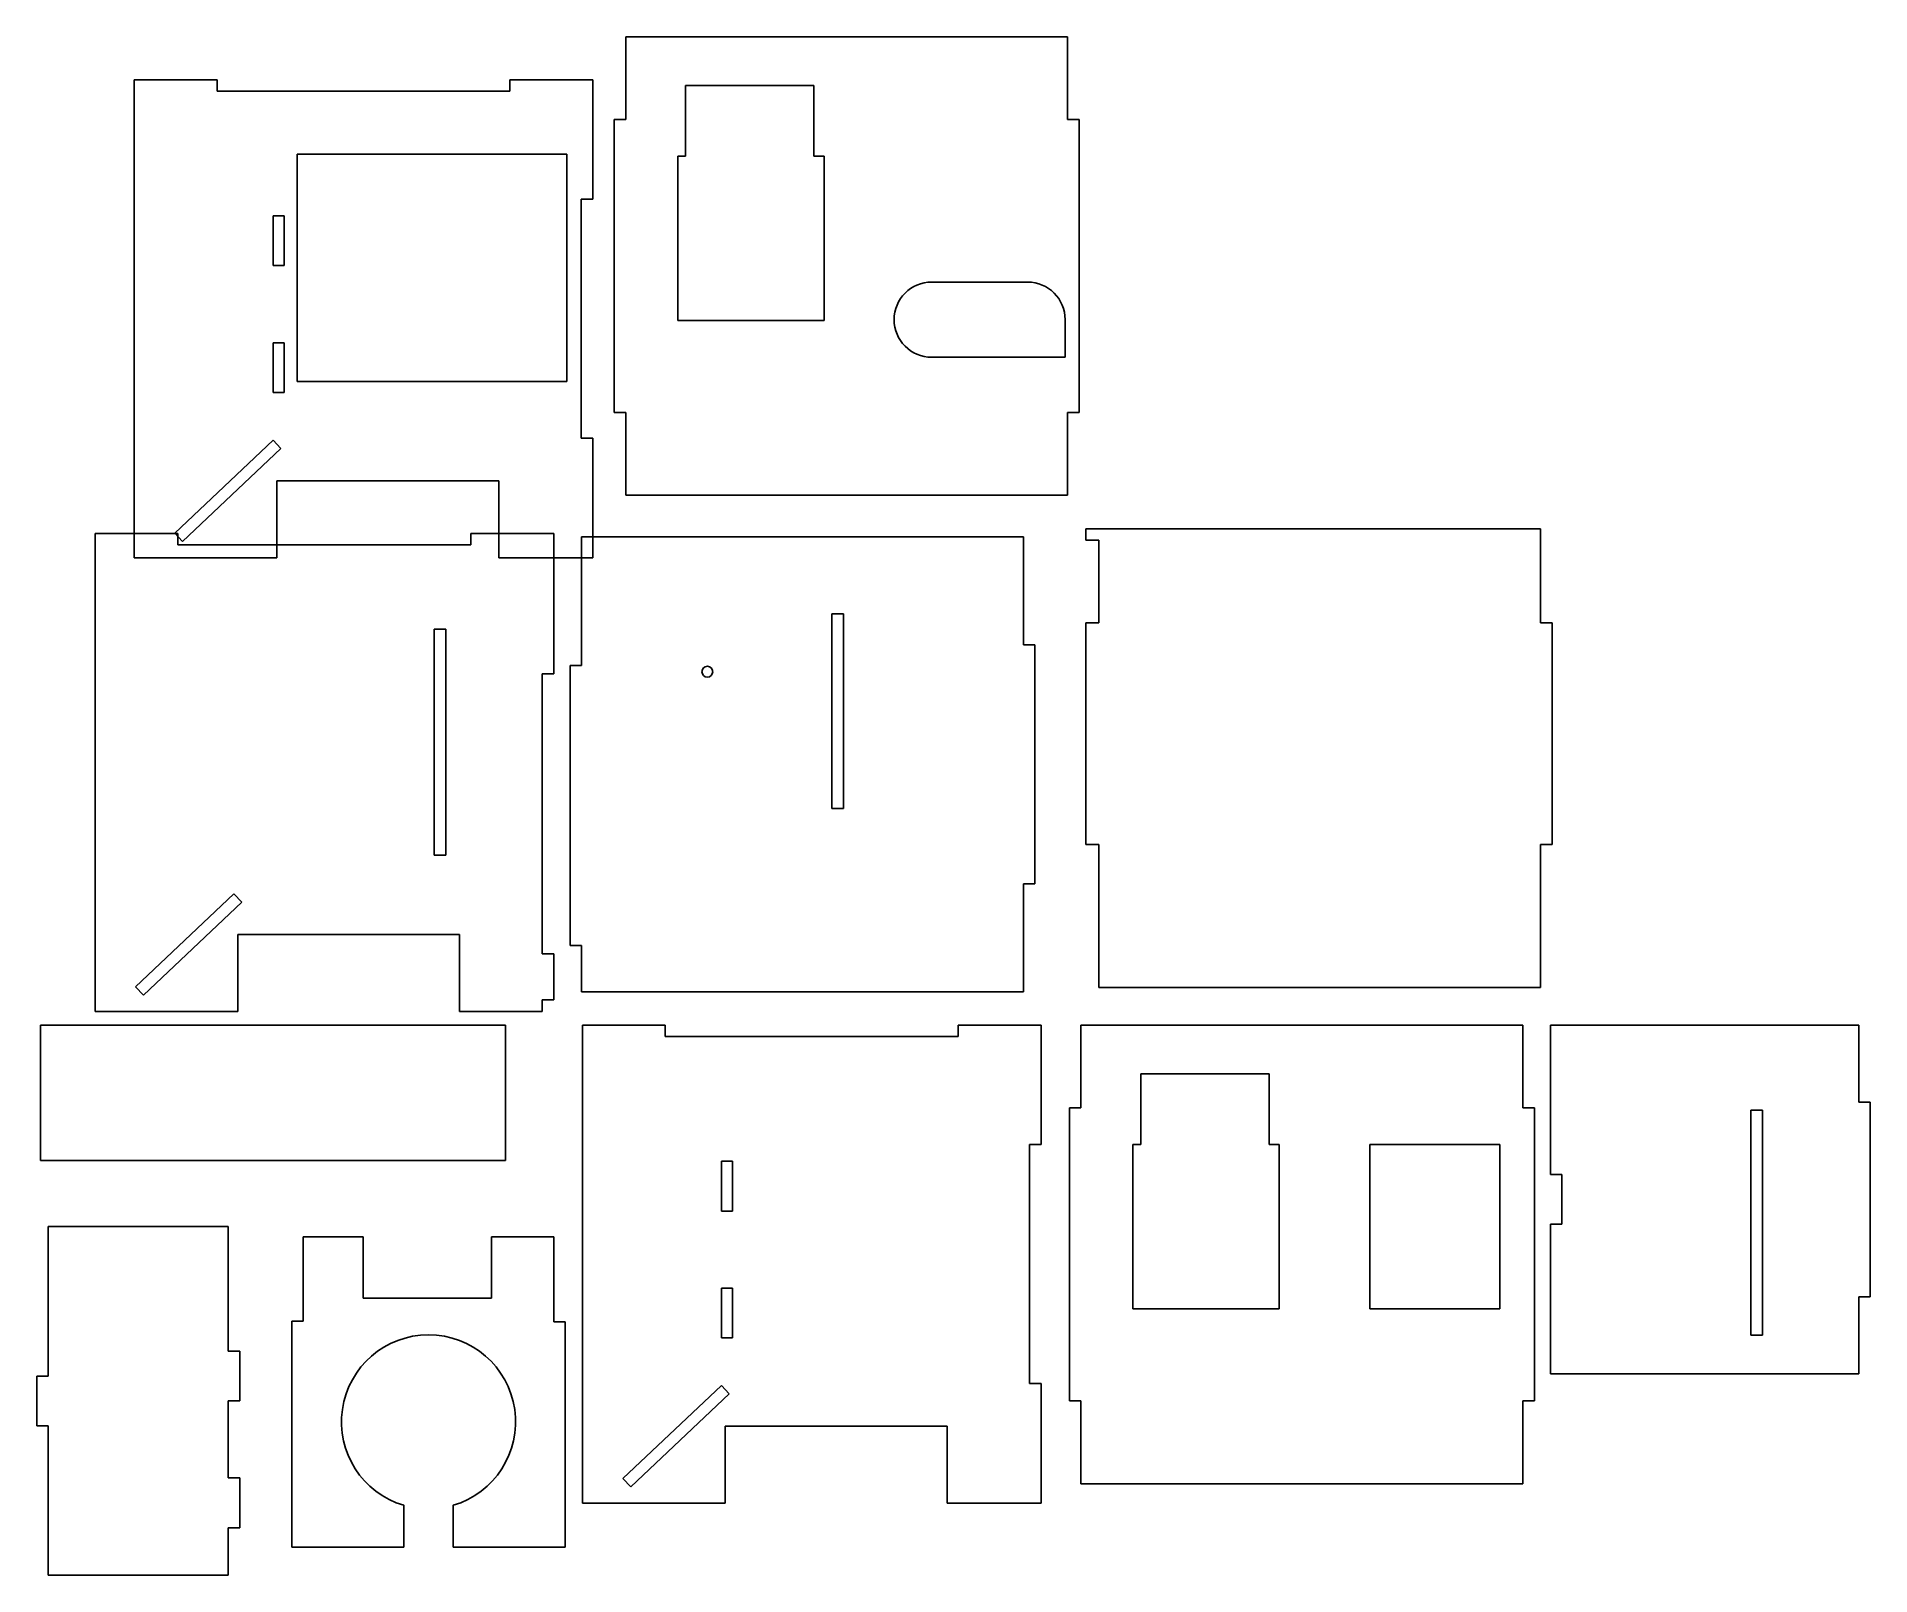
# Model space of a CAD drawing. Header units: millimetres. Extents: x -3 to 473, y 0 to 399.
import ezdxf

# ---------------------------------------------------------------- set-up
doc = ezdxf.new("R2010")
doc.units = ezdxf.units.MM
doc.layers.add('hopper', color=3, linetype='Continuous')
doc.layers.add('outtercase', color=5, linetype='Continuous')

msp = doc.modelspace()

# ---------------------------------------------------------------- linework, layer by layer
at = {"layer": 'hopper', "color": 1}
for p, q in [((269.34, 271.66), (387.34, 271.66)), ((269.34, 268.66), (269.34, 271.66)), ((387.34, 247.24), (387.34, 271.66)), ((33.67, 270.44), (12.17, 270.44)), ((12.17, 270.44), (12.17, 146.34)), ((33.67, 267.44), (33.67, 270.44)), ((109.71, 267.44), (33.67, 267.44)), ((131.21, 270.44), (109.71, 270.44)), ((109.71, 270.44), (109.71, 267.44)), ((131.21, 234.01), (131.21, 270.44)), ((138.43, 269.59), (138.43, 236.15)), ((138.43, 269.59), (253.12, 269.59)), ((253.12, 241.56), (253.12, 269.59)), ((269.34, 268.66), (272.65, 268.66)), ((272.65, 268.66), (272.65, 247.24)), ((203.43, 249.59), (206.43, 249.59)), ((203.43, 199.05), (203.43, 249.59)), ((206.43, 249.59), (206.43, 199.05)), ((100.21, 245.56), (103.21, 245.56)), ((100.21, 186.9), (100.21, 245.56)), ((103.21, 245.56), (103.21, 186.9)), ((272.65, 247.24), (269.34, 247.24)), ((269.34, 189.68), (269.34, 247.24)), ((390.34, 247.24), (387.34, 247.24)), ((390.34, 189.68), (390.34, 247.24)), ((253.12, 241.56), (256.12, 241.56)), ((256.12, 241.56), (256.12, 179.51)), ((128.21, 161.34), (128.21, 234.01)), ((128.21, 234.01), (131.21, 234.01)), ((135.43, 163.49), (135.43, 236.15)), ((138.43, 236.15), (135.43, 236.15)), ((206.43, 199.05), (203.43, 199.05)), ((103.21, 186.9), (100.21, 186.9)), ((269.34, 189.68), (272.65, 189.68)), ((272.65, 189.68), (272.65, 152.62)), ((387.34, 189.68), (390.34, 189.68)), ((387.34, 152.62), (387.34, 189.68)), ((22.68, 152.77), (48.21, 176.9)), ((48.21, 176.9), (50.27, 174.72)), ((253.12, 151.49), (253.12, 179.51)), ((256.12, 179.51), (253.12, 179.51)), ((50.27, 174.72), (24.75, 150.59)), ((106.79, 166.34), (49.23, 166.34)), ((49.23, 166.34), (49.23, 146.34)), ((106.79, 146.34), (106.79, 166.34)), ((135.43, 163.49), (138.43, 163.49)), ((138.43, 163.49), (138.43, 151.49)), ((131.21, 161.34), (128.21, 161.34)), ((131.21, 149.34), (131.21, 161.34)), ((24.75, 150.59), (22.68, 152.77)), ((387.34, 152.62), (272.65, 152.62)), ((131.21, 149.34), (128.21, 149.34)), ((128.21, 149.34), (128.21, 146.34)), ((138.43, 151.49), (253.12, 151.49)), ((-1.98, 142.83), (118.71, 142.83)), ((-1.98, 107.71), (-1.98, 142.83)), ((49.23, 146.34), (12.17, 146.34)), ((128.21, 146.34), (106.79, 146.34)), ((118.71, 107.71), (118.71, 142.83)), ((389.94, 104.01), (389.94, 142.83)), ((469.94, 142.83), (389.94, 142.83)), ((469.94, 142.83), (469.94, 122.83)), ((441.94, 120.74), (444.94, 120.74)), ((441.94, 62.3), (441.94, 120.74)), ((444.94, 120.74), (444.94, 62.3)), ((472.94, 122.83), (469.94, 122.83)), ((472.94, 122.83), (472.94, 72.3)), ((118.71, 107.71), (-1.98, 107.71)), ((389.94, 104.01), (392.83, 104.01)), ((392.83, 104.01), (392.83, 91.11)), ((0, 51.72), (0, 90.54)), ((0, 90.54), (46.69, 90.54)), ((46.69, 58.17), (46.69, 90.54)), ((392.83, 91.11), (389.94, 91.11)), ((389.94, 52.3), (389.94, 91.11)), ((66.21, 87.88), (66.21, 65.99)), ((81.73, 87.88), (66.21, 87.88)), ((81.73, 71.98), (81.73, 87.88)), ((131.21, 87.88), (115.07, 87.88)), ((115.07, 87.88), (115.07, 71.98)), ((131.21, 65.79), (131.21, 87.88)), ((115.07, 71.98), (81.73, 71.98)), ((469.94, 72.3), (469.94, 52.3)), ((472.94, 72.3), (469.94, 72.3)), ((63.21, 65.99), (63.21, 7.34)), ((66.21, 65.99), (63.21, 65.99)), ((134.21, 65.79), (131.21, 65.79)), ((134.21, 65.79), (134.21, 7.34)), ((444.94, 62.3), (441.94, 62.3)), ((49.69, 58.17), (46.69, 58.17)), ((49.69, 45.27), (49.69, 58.17)), ((-3, 38.82), (-3, 51.72)), ((-3, 51.72), (0, 51.72)), ((469.94, 52.3), (389.94, 52.3)), ((46.69, 25.27), (46.69, 45.27)), ((49.69, 45.27), (46.69, 45.27)), ((0, 38.82), (-3, 38.82)), ((0, 0), (0, 38.82)), ((49.69, 25.27), (46.69, 25.27)), ((49.69, 12.37), (49.69, 25.27)), ((92.31, 7.34), (92.31, 18.17)), ((105.11, 18.17), (105.11, 7.34)), ((46.69, 0), (46.69, 12.37)), ((49.69, 12.37), (46.69, 12.37)), ((63.21, 7.34), (92.31, 7.34)), ((105.11, 7.34), (134.21, 7.34)), ((46.69, 0), (0, 0))]:
    msp.add_line(p, q, dxfattribs=at)
msp.add_circle((171.08, 234.55), 1.4, dxfattribs=at)
msp.add_arc((98.71, 39.84), 22.59, 286.4548, 253.5452, dxfattribs=at)
at = {"layer": 'outtercase', "color": 1}
for p, q in [((149.89, 399.38), (264.58, 399.38)), ((149.89, 399.38), (149.89, 377.88)), ((264.58, 377.88), (264.58, 399.38)), ((43.81, 388.22, 200), (22.31, 388.22, 200)), ((22.31, 388.22, 200), (22.31, 264.12, 200)), ((43.81, 385.22, 200), (43.81, 388.22, 200)), ((141.35, 388.22, 200), (119.85, 388.22, 200)), ((119.85, 388.22, 200), (119.85, 385.22, 200)), ((141.35, 388.22, 200), (141.35, 357.2, 200)), ((165.41, 368.38), (165.41, 386.74)), ((165.41, 386.74), (198.75, 386.74)), ((198.75, 386.74), (198.75, 368.38)), ((119.85, 385.22, 200), (43.81, 385.22, 200)), ((146.89, 377.88), (146.89, 301.84)), ((149.89, 377.88), (146.89, 377.88)), ((267.58, 377.88), (264.58, 377.88)), ((267.58, 377.88), (267.58, 301.84)), ((64.58, 309.85, 200), (64.58, 368.85, 200)), ((64.58, 368.85, 200), (134.58, 368.85, 200)), ((134.58, 368.85, 200), (134.58, 309.85, 200)), ((163.39, 368.38), (165.41, 368.38)), ((163.39, 325.68), (163.39, 368.38)), ((198.75, 368.38), (201.39, 368.38)), ((201.39, 325.68), (201.39, 368.38)), ((138.35, 357.2, 200), (141.35, 357.2, 200)), ((138.35, 295.15, 200), (138.35, 357.2, 200)), ((58.35, 352.85, 200), (61.25, 352.85, 200)), ((58.35, 339.95, 200), (58.35, 352.85, 200)), ((61.25, 352.85, 200), (61.25, 339.95, 200)), ((61.25, 339.95, 200), (58.35, 339.95, 200)), ((229.29, 335.68), (254.19, 335.68)), ((201.39, 325.68), (163.39, 325.68)), ((263.94, 325.93), (263.94, 316.18)), ((58.35, 319.95, 200), (61.25, 319.95, 200)), ((58.35, 307.05, 200), (58.35, 319.95, 200)), ((61.25, 319.95, 200), (61.25, 307.05, 200)), ((263.94, 316.18), (229.29, 316.18)), ((134.58, 309.85, 200), (64.58, 309.85, 200)), ((61.25, 307.05, 200), (58.35, 307.05, 200)), ((146.89, 301.84), (149.89, 301.84)), ((149.89, 301.84), (149.89, 280.34)), ((264.58, 301.84), (267.58, 301.84)), ((264.58, 280.34), (264.58, 301.84)), ((141.35, 295.15, 200), (138.35, 295.15, 200)), ((141.35, 295.15, 200), (141.35, 264.12, 200)), ((32.83, 270.55, 200), (58.35, 294.68, 200)), ((60.41, 292.5, 200), (34.89, 268.37, 200)), ((58.35, 294.68, 200), (60.41, 292.5, 200)), ((59.37, 284.12, 200), (116.93, 284.12, 200)), ((59.37, 264.12, 200), (59.37, 284.12, 200)), ((116.93, 264.12, 200), (116.93, 284.12, 200)), ((149.89, 280.34), (264.58, 280.34)), ((34.89, 268.37, 200), (32.83, 270.55, 200)), ((22.31, 264.12, 200), (59.37, 264.12, 200)), ((116.93, 264.12, 200), (141.35, 264.12, 200)), ((160.17, 142.83), (138.67, 142.83)), ((138.67, 142.83), (138.67, 18.73)), ((160.17, 139.83), (160.17, 142.83)), ((257.71, 142.83), (236.2, 142.83)), ((236.2, 142.83), (236.2, 139.83)), ((257.71, 142.83), (257.71, 111.81)), ((268.04, 142.83), (268.04, 121.33)), ((268.04, 142.83), (382.74, 142.83)), ((382.74, 121.33), (382.74, 142.83)), ((236.2, 139.83), (160.17, 139.83)), ((283.57, 111.83), (283.57, 130.19)), ((283.57, 130.19), (316.9, 130.19)), ((316.9, 130.19), (316.9, 111.83)), ((265.04, 121.33), (265.04, 45.3)), ((268.04, 121.33), (265.04, 121.33)), ((385.74, 121.33), (382.74, 121.33)), ((385.74, 121.33), (385.74, 45.3)), ((254.71, 111.81), (257.71, 111.81)), ((254.71, 49.76), (254.71, 111.81)), ((281.54, 111.83), (283.57, 111.83)), ((281.54, 69.13), (281.54, 111.83)), ((316.9, 111.83), (319.54, 111.83)), ((319.54, 69.13), (319.54, 111.83)), ((343.04, 111.83), (376.74, 111.83)), ((343.04, 111.83), (343.04, 69.13)), ((376.74, 69.13), (376.74, 111.83)), ((174.71, 107.46), (177.6, 107.46)), ((174.71, 94.56), (174.71, 107.46)), ((177.6, 107.46), (177.6, 94.56)), ((177.6, 94.56), (174.71, 94.56)), ((174.71, 74.56), (177.6, 74.56)), ((174.71, 61.66), (174.71, 74.56)), ((177.6, 74.56), (177.6, 61.66)), ((319.54, 69.13), (281.54, 69.13)), ((376.74, 69.13), (343.04, 69.13)), ((177.6, 61.66), (174.71, 61.66)), ((149.18, 25.16), (174.71, 49.3)), ((174.71, 49.3), (176.77, 47.12)), ((257.71, 49.76), (254.71, 49.76)), ((257.71, 49.76), (257.71, 18.73)), ((176.77, 47.12), (151.25, 22.98)), ((265.04, 45.3), (268.04, 45.3)), ((268.04, 45.3), (268.04, 23.79)), ((382.74, 23.79), (382.74, 45.3)), ((382.74, 45.3), (385.74, 45.3)), ((175.73, 38.73), (233.29, 38.73)), ((175.73, 18.73), (175.73, 38.73)), ((233.29, 18.73), (233.29, 38.73)), ((151.25, 22.98), (149.18, 25.16)), ((268.04, 23.79), (382.74, 23.79)), ((138.67, 18.73), (175.73, 18.73)), ((233.29, 18.73), (257.71, 18.73))]:
    msp.add_line(p, q, dxfattribs=at)
for centre, start, end in [((229.29, 325.93), 90, 270), ((254.19, 325.93), 0, 90)]:
    msp.add_arc(centre, 9.75, start, end, dxfattribs=at)

doc.saveas('drawing.dxf')
